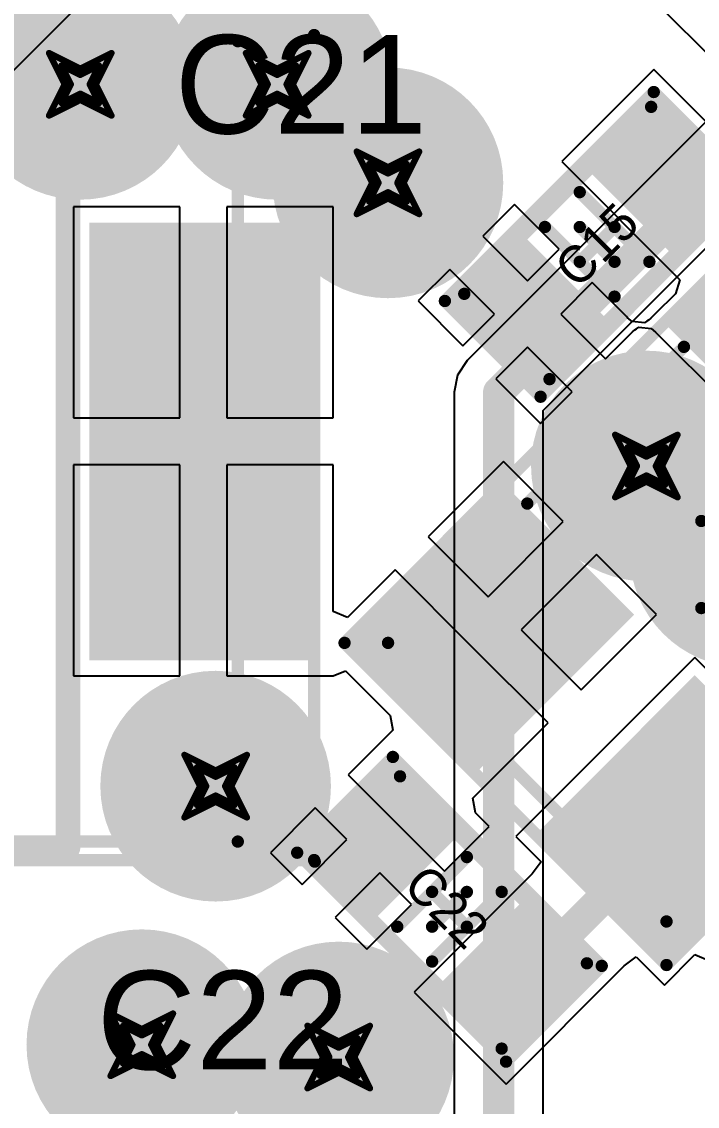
# Model space of a CAD drawing. Header units: millimetres. Extents: x -0.2 to 11.1, y -5.4 to 4.7.
# Drawn here: x 1.3868 to 1.6029, y 1.2913 to 1.6381 of the extents above; entities that cross this region are included whole.
import ezdxf

# ---------------------------------------------------------------- set-up
doc = ezdxf.new("R2010")
doc.units = ezdxf.units.MM
doc.header["$MEASUREMENT"] = 0
for name, color, linetype in [('BottomLayer', 5, 'Continuous'), ('DrillDrawing', 1, 'Continuous'), ('InternalPlane1', 76, 'Continuous'), ('InternalPlane2', 16, 'Continuous'), ('Mechanical1', 6, 'Continuous'), ('Mechanical3', 76, 'Continuous'), ('Mechanical5', 56, 'Continuous'), ('TopLayer', 1, 'Continuous'), ('TopOverlay', 2, 'Continuous'), ('TopPaste', 8, 'Continuous'), ('TopSolder', 216, 'Continuous'), ('ViaHoleLayer', 16, 'Continuous')]:
    doc.layers.add(name, color=color, linetype=linetype)
doc.styles.add('Arial', font='arial.ttf', dxfattribs={"height": 0.2})

# ---------------------------------------------------------------- blocks, each defined once
blk = doc.blocks.new('ECS_CRYSTAL_16MHZ_3')
at = {"layer": 'TopLayer'}
for points in [[(0.04134, 0.06791), (0.10433, 0.06791), (0.10433, 0.0187), (0.04134, 0.0187)], [(-0.10433, -0.0187), (-0.04134, -0.0187), (-0.04134, -0.06791), (-0.10433, -0.06791)], [(0.04134, -0.0187), (0.10433, -0.0187), (0.10433, -0.06791), (0.04134, -0.06791)]]:
    blk.add_hatch(color=1, dxfattribs=at).paths.add_polyline_path(points)
at = {"layer": 'TopPaste'}
for points in [[(0.03634, 0.07291), (0.10933, 0.07291), (0.10933, 0.0137), (0.03634, 0.0137)], [(-0.10933, -0.0137), (-0.03634, -0.0137), (-0.03634, -0.07291), (-0.10933, -0.07291)], [(0.03634, -0.0137), (0.10933, -0.0137), (0.10933, -0.07291), (0.03634, -0.07291)]]:
    blk.add_hatch(color=8, dxfattribs=at).paths.add_polyline_path(points)
at = {"layer": 'TopSolder'}
for points in [[(0.03937, 0.06988), (0.1063, 0.06988), (0.1063, 0.01673), (0.03937, 0.01673)], [(-0.1063, -0.01673), (-0.03937, -0.01673), (-0.03937, -0.06988), (-0.1063, -0.06988)], [(0.03937, -0.01673), (0.1063, -0.01673), (0.1063, -0.06988), (0.03937, -0.06988)]]:
    blk.add_hatch(color=216, dxfattribs=at).paths.add_polyline_path(points)
at = {"layer": 'Mechanical1', "const_width": 0.00394}
for points in [[(0.09843, 0.06299), (-0.09843, 0.06299)], [(0.09843, -0.06299), (0.09843, 0.06299)], [(0.09843, -0.06299), (-0.09843, -0.06299)]]:
    blk.add_lwpolyline(points, dxfattribs=at)
at = {"layer": 'Mechanical1', "const_width": 0.00197}
for points in [[(0.09744, 0.06299, 1), (0.09941, 0.06299, 1)], [(0.09744, 0.06299, 1), (0.09941, 0.06299, 1)], [(0.09744, -0.06299, 1), (0.09941, -0.06299, 1)], [(0.09744, -0.06299, 1), (0.09941, -0.06299, 1)]]:
    blk.add_lwpolyline(points, format="xyb", close=True, dxfattribs=at)
at = {"layer": 'Mechanical3', "const_width": 0.00394}
for points in [[(0.10827, 0.07283), (-0.10827, 0.07283)], [(0.10827, -0.07283), (0.10827, 0.07283)], [(0, -0.01969), (0, 0.01969)], [(0.01969, 0), (-0.01969, 0)], [(0.10827, -0.07283), (-0.10827, -0.07283)]]:
    blk.add_lwpolyline(points, dxfattribs=at)
at = {"layer": 'Mechanical3', "const_width": 0.00197}
for points in [[(0.10728, 0.07283, 1), (0.10925, 0.07283, 1)], [(0.10728, 0.07283, 1), (0.10925, 0.07283, 1)], [(0.0187, 0, 1), (0.02067, 0, 1)], [(-0.00098, -0.01969, 1), (0.00098, -0.01969, 1)], [(0.10728, -0.07283, 1), (0.10925, -0.07283, 1)], [(0.10728, -0.07283, 1), (0.10925, -0.07283, 1)]]:
    blk.add_lwpolyline(points, format="xyb", close=True, dxfattribs=at)
at = {"layer": 'Mechanical5', "const_width": 0.00394}
for points in [[(0.10827, 0.07283), (-0.10827, 0.07283)], [(0.10827, -0.07283), (0.10827, 0.07283)], [(0.10827, -0.07283), (-0.10827, -0.07283)]]:
    blk.add_lwpolyline(points, dxfattribs=at)
at = {"layer": 'Mechanical5', "const_width": 0.00197}
for points in [[(0.10728, 0.07283, 1), (0.10925, 0.07283, 1)], [(0.10728, 0.07283, 1), (0.10925, 0.07283, 1)], [(0.10728, -0.07283, 1), (0.10925, -0.07283, 1)], [(0.10728, -0.07283, 1), (0.10925, -0.07283, 1)]]:
    blk.add_lwpolyline(points, format="xyb", close=True, dxfattribs=at)
at = {"layer": 'TopOverlay', "const_width": 0.00394}
blk.add_lwpolyline([(0.03543, -0.06299), (-0.03543, -0.06299)], dxfattribs=at)
at = {"layer": 'TopOverlay', "const_width": 0.00197}
for points in [[(-0.03642, -0.06299, 1), (-0.03445, -0.06299, 1)], [(0.03445, -0.06299, 1), (0.03642, -0.06299, 1)]]:
    blk.add_lwpolyline(points, format="xyb", close=True, dxfattribs=at)
blk = doc.blocks.new('SOT223_11')
at = {"layer": 'TopLayer'}
blk.add_hatch(color=1, dxfattribs=at).paths.add_polyline_path([(-0.06496, 0.15748), (0.06496, 0.15748), (0.06496, 0.09449), (-0.06496, 0.09449)])
at = {"layer": 'TopPaste'}
blk.add_hatch(color=8, dxfattribs=at).paths.add_polyline_path([(-0.06996, 0.16248), (0.06996, 0.16248), (0.06996, 0.08949), (-0.06996, 0.08949)])
at = {"layer": 'TopSolder'}
blk.add_hatch(color=216, dxfattribs=at).paths.add_polyline_path([(-0.06693, 0.15945), (0.06693, 0.15945), (0.06693, 0.09252), (-0.06693, 0.09252)])
at = {"layer": 'Mechanical1', "const_width": 0.00394}
for points in [[(-0.12795, -0.13701), (-0.12795, 0.13701)], [(0.12795, 0.13701), (-0.12795, 0.13701)], [(0.12795, -0.13701), (0.12795, 0.13701)]]:
    blk.add_lwpolyline(points, dxfattribs=at)
at = {"layer": 'Mechanical1', "const_width": 0.00197}
for points in [[(-0.12894, 0.13701, 1), (-0.12697, 0.13701, 1)], [(-0.12894, 0.13701, 1), (-0.12697, 0.13701, 1)], [(0.12697, 0.13701, 1), (0.12894, 0.13701, 1)], [(0.12697, 0.13701, 1), (0.12894, 0.13701, 1)]]:
    blk.add_lwpolyline(points, format="xyb", close=True, dxfattribs=at)
at = {"layer": 'Mechanical3', "const_width": 0.00394}
for points in [[(-0.12992, -0.16142), (-0.12992, 0.16142)], [(0.13386, 0.16142), (-0.12992, 0.16142)], [(0.13386, -0.16142), (0.13386, 0.16142)]]:
    blk.add_lwpolyline(points, dxfattribs=at)
at = {"layer": 'Mechanical3', "const_width": 0.00197}
for points in [[(-0.13091, 0.16142, 1), (-0.12894, 0.16142, 1)], [(-0.13091, 0.16142, 1), (-0.12894, 0.16142, 1)], [(0.13287, 0.16142, 1), (0.13484, 0.16142, 1)], [(0.13287, 0.16142, 1), (0.13484, 0.16142, 1)]]:
    blk.add_lwpolyline(points, format="xyb", close=True, dxfattribs=at)
at = {"layer": 'Mechanical5', "const_width": 0.00394}
for points in [[(-0.12992, -0.16142), (-0.12992, 0.16142)], [(0.13386, 0.16142), (-0.12992, 0.16142)], [(0.13386, -0.16142), (0.13386, 0.16142)]]:
    blk.add_lwpolyline(points, dxfattribs=at)
at = {"layer": 'Mechanical5', "const_width": 0.00197}
for points in [[(-0.13091, 0.16142, 1), (-0.12894, 0.16142, 1)], [(-0.13091, 0.16142, 1), (-0.12894, 0.16142, 1)], [(0.13287, 0.16142, 1), (0.13484, 0.16142, 1)], [(0.13287, 0.16142, 1), (0.13484, 0.16142, 1)]]:
    blk.add_lwpolyline(points, format="xyb", close=True, dxfattribs=at)
at = {"layer": 'TopOverlay', "const_width": 0.00787}
for points in [[(0.12992, 0.08268), (-0.12992, 0.08268)], [(-0.12992, -0.08268), (-0.12992, 0.08268)], [(0.12992, -0.08268), (0.12992, 0.08268)]]:
    blk.add_lwpolyline(points, dxfattribs=at)
at = {"layer": 'TopOverlay', "const_width": 0.00394}
for points in [[(-0.13189, 0.08268, 1), (-0.12795, 0.08268, 1)], [(-0.13189, 0.08268, 1), (-0.12795, 0.08268, 1)], [(0.12795, 0.08268, 1), (0.13189, 0.08268, 1)], [(0.12795, 0.08268, 1), (0.13189, 0.08268, 1)]]:
    blk.add_lwpolyline(points, format="xyb", close=True, dxfattribs=at)
blk = doc.blocks.new('C0603_CER_106')
at = {"layer": 'TopLayer'}
for points in [[(-0.01969, -0.01772), (-0.04331, -0.01772), (-0.04331, 0.01772), (-0.01969, 0.01772)], [(0.01969, 0.01772), (0.04331, 0.01772), (0.04331, -0.01772), (0.01969, -0.01772)]]:
    blk.add_hatch(color=1, dxfattribs=at).paths.add_polyline_path(points)
at = {"layer": 'TopPaste'}
for points in [[(-0.01469, -0.02272), (-0.04831, -0.02272), (-0.04831, 0.02272), (-0.01469, 0.02272)], [(0.01469, 0.02272), (0.04831, 0.02272), (0.04831, -0.02272), (0.01469, -0.02272)]]:
    blk.add_hatch(color=8, dxfattribs=at).paths.add_polyline_path(points)
at = {"layer": 'TopSolder'}
for points in [[(-0.01772, -0.01969), (-0.04528, -0.01969), (-0.04528, 0.01969), (-0.01772, 0.01969)], [(0.01772, 0.01969), (0.04528, 0.01969), (0.04528, -0.01969), (0.01772, -0.01969)]]:
    blk.add_hatch(color=216, dxfattribs=at).paths.add_polyline_path(points)
at = {"layer": 'Mechanical1', "const_width": 0.00394}
for points in [[(-0.04124, 0.01888), (0.04331, 0.01888)], [(-0.04124, -0.01969), (-0.04124, 0.01888)], [(0.04331, -0.01969), (0.04331, 0.01888)], [(-0.04124, -0.01969), (0.04331, -0.01969)]]:
    blk.add_lwpolyline(points, dxfattribs=at)
at = {"layer": 'Mechanical1', "const_width": 0.00197}
for points in [[(-0.04223, 0.01888, 1), (-0.04026, 0.01888, 1)], [(-0.04223, 0.01888, 1), (-0.04026, 0.01888, 1)], [(0.04232, 0.01888, 1), (0.04429, 0.01888, 1)], [(0.04232, 0.01888, 1), (0.04429, 0.01888, 1)], [(-0.04223, -0.01969, 1), (-0.04026, -0.01969, 1)], [(-0.04223, -0.01969, 1), (-0.04026, -0.01969, 1)], [(0.04232, -0.01969, 1), (0.04429, -0.01969, 1)], [(0.04232, -0.01969, 1), (0.04429, -0.01969, 1)]]:
    blk.add_lwpolyline(points, format="xyb", close=True, dxfattribs=at)
at = {"layer": 'Mechanical3', "const_width": 0.00394}
for points in [[(-0.04724, -0.02165), (-0.04724, 0.02165)], [(-0.04724, 0.02165), (0.04724, 0.02165)], [(0.04724, -0.02165), (0.04724, 0.02165)], [(0, -0.00787), (0, 0.00787)], [(-0.00787, 0), (0.00787, 0)], [(-0.04724, -0.02165), (0.04724, -0.02165)]]:
    blk.add_lwpolyline(points, dxfattribs=at)
at = {"layer": 'Mechanical3', "const_width": 0.00197}
for points in [[(-0.04823, 0.02165, 1), (-0.04626, 0.02165, 1)], [(-0.04823, 0.02165, 1), (-0.04626, 0.02165, 1)], [(0.04626, 0.02165, 1), (0.04823, 0.02165, 1)], [(0.04626, 0.02165, 1), (0.04823, 0.02165, 1)], [(-0.00098, 0.00787, 1), (0.00098, 0.00787, 1)], [(-0.00886, 0, 1), (-0.00689, 0, 1)], [(0.00689, 0, 1), (0.00886, 0, 1)], [(-0.00098, -0.00787, 1), (0.00098, -0.00787, 1)], [(-0.04823, -0.02165, 1), (-0.04626, -0.02165, 1)], [(-0.04823, -0.02165, 1), (-0.04626, -0.02165, 1)], [(0.04626, -0.02165, 1), (0.04823, -0.02165, 1)], [(0.04626, -0.02165, 1), (0.04823, -0.02165, 1)]]:
    blk.add_lwpolyline(points, format="xyb", close=True, dxfattribs=at)
at = {"layer": 'Mechanical5', "const_width": 0.00394}
for points in [[(-0.04724, -0.02165), (-0.04724, 0.02165)], [(-0.04724, 0.02165), (0.04724, 0.02165)], [(0.04724, -0.02165), (0.04724, 0.02165)], [(-0.04724, -0.02165), (0.04724, -0.02165)]]:
    blk.add_lwpolyline(points, dxfattribs=at)
at = {"layer": 'Mechanical5', "const_width": 0.00197}
for points in [[(-0.04823, 0.02165, 1), (-0.04626, 0.02165, 1)], [(-0.04823, 0.02165, 1), (-0.04626, 0.02165, 1)], [(0.04626, 0.02165, 1), (0.04823, 0.02165, 1)], [(0.04626, 0.02165, 1), (0.04823, 0.02165, 1)], [(-0.04823, -0.02165, 1), (-0.04626, -0.02165, 1)], [(-0.04823, -0.02165, 1), (-0.04626, -0.02165, 1)], [(0.04626, -0.02165, 1), (0.04823, -0.02165, 1)], [(0.04626, -0.02165, 1), (0.04823, -0.02165, 1)]]:
    blk.add_lwpolyline(points, format="xyb", close=True, dxfattribs=at)
at = {"layer": 'TopOverlay', "const_width": 0.00394}
for points in [[(-0.00787, -0.01575), (-0.00787, 0.01575)], [(0.00787, -0.01575), (0.00787, 0.01575)]]:
    blk.add_lwpolyline(points, dxfattribs=at)
at = {"layer": 'TopOverlay', "const_width": 0.00197}
for points in [[(-0.00886, 0.01575, 1), (-0.00689, 0.01575, 1)], [(0.00689, 0.01575, 1), (0.00886, 0.01575, 1)], [(-0.00886, -0.01575, 1), (-0.00689, -0.01575, 1)], [(0.00689, -0.01575, 1), (0.00886, -0.01575, 1)]]:
    blk.add_lwpolyline(points, format="xyb", close=True, dxfattribs=at)
at = {"layer": 'Mechanical5'}
blk.add_text('C22', height=0.011811, dxfattribs=at).set_placement((-0.01574, -0.0059))
blk = doc.blocks.new('C0603_CER_113')
at = {"layer": 'TopLayer'}
for points in [[(-0.01969, -0.01772), (-0.04331, -0.01772), (-0.04331, 0.01772), (-0.01969, 0.01772)], [(0.01969, 0.01772), (0.04331, 0.01772), (0.04331, -0.01772), (0.01969, -0.01772)]]:
    blk.add_hatch(color=1, dxfattribs=at).paths.add_polyline_path(points)
at = {"layer": 'TopPaste'}
for points in [[(-0.01469, -0.02272), (-0.04831, -0.02272), (-0.04831, 0.02272), (-0.01469, 0.02272)], [(0.01469, 0.02272), (0.04831, 0.02272), (0.04831, -0.02272), (0.01469, -0.02272)]]:
    blk.add_hatch(color=8, dxfattribs=at).paths.add_polyline_path(points)
at = {"layer": 'TopSolder'}
for points in [[(-0.01772, -0.01969), (-0.04528, -0.01969), (-0.04528, 0.01969), (-0.01772, 0.01969)], [(0.01772, 0.01969), (0.04528, 0.01969), (0.04528, -0.01969), (0.01772, -0.01969)]]:
    blk.add_hatch(color=216, dxfattribs=at).paths.add_polyline_path(points)
at = {"layer": 'Mechanical1', "const_width": 0.00394}
for points in [[(-0.04124, 0.01888), (0.04331, 0.01888)], [(-0.04124, 0.01888), (-0.04124, -0.01969)], [(0.04331, 0.01888), (0.04331, -0.01969)], [(-0.04124, -0.01969), (0.04331, -0.01969)]]:
    blk.add_lwpolyline(points, dxfattribs=at)
at = {"layer": 'Mechanical1', "const_width": 0.00197}
for points in [[(-0.04223, 0.01888, 1), (-0.04026, 0.01888, 1)], [(-0.04223, 0.01888, 1), (-0.04026, 0.01888, 1)], [(0.04232, 0.01888, 1), (0.04429, 0.01888, 1)], [(0.04232, 0.01888, 1), (0.04429, 0.01888, 1)], [(-0.04223, -0.01969, 1), (-0.04026, -0.01969, 1)], [(-0.04223, -0.01969, 1), (-0.04026, -0.01969, 1)], [(0.04232, -0.01969, 1), (0.04429, -0.01969, 1)], [(0.04232, -0.01969, 1), (0.04429, -0.01969, 1)]]:
    blk.add_lwpolyline(points, format="xyb", close=True, dxfattribs=at)
at = {"layer": 'Mechanical3', "const_width": 0.00394}
for points in [[(-0.04724, 0.02165), (-0.04724, -0.02165)], [(-0.04724, 0.02165), (0.04724, 0.02165)], [(0.04724, 0.02165), (0.04724, -0.02165)], [(0, 0.00787), (0, -0.00787)], [(-0.00787, 0), (0.00787, 0)], [(-0.04724, -0.02165), (0.04724, -0.02165)]]:
    blk.add_lwpolyline(points, dxfattribs=at)
at = {"layer": 'Mechanical3', "const_width": 0.00197}
for points in [[(-0.04823, 0.02165, 1), (-0.04626, 0.02165, 1)], [(-0.04823, 0.02165, 1), (-0.04626, 0.02165, 1)], [(0.04626, 0.02165, 1), (0.04823, 0.02165, 1)], [(0.04626, 0.02165, 1), (0.04823, 0.02165, 1)], [(-0.00098, 0.00787, 1), (0.00098, 0.00787, 1)], [(-0.00886, 0, 1), (-0.00689, 0, 1)], [(0.00689, 0, 1), (0.00886, 0, 1)], [(-0.00098, -0.00787, 1), (0.00098, -0.00787, 1)], [(-0.04823, -0.02165, 1), (-0.04626, -0.02165, 1)], [(-0.04823, -0.02165, 1), (-0.04626, -0.02165, 1)], [(0.04626, -0.02165, 1), (0.04823, -0.02165, 1)], [(0.04626, -0.02165, 1), (0.04823, -0.02165, 1)]]:
    blk.add_lwpolyline(points, format="xyb", close=True, dxfattribs=at)
at = {"layer": 'Mechanical5', "const_width": 0.00394}
for points in [[(-0.04724, 0.02165), (-0.04724, -0.02165)], [(-0.04724, 0.02165), (0.04724, 0.02165)], [(0.04724, 0.02165), (0.04724, -0.02165)], [(-0.04724, -0.02165), (0.04724, -0.02165)]]:
    blk.add_lwpolyline(points, dxfattribs=at)
at = {"layer": 'Mechanical5', "const_width": 0.00197}
for points in [[(-0.04823, 0.02165, 1), (-0.04626, 0.02165, 1)], [(-0.04823, 0.02165, 1), (-0.04626, 0.02165, 1)], [(0.04626, 0.02165, 1), (0.04823, 0.02165, 1)], [(0.04626, 0.02165, 1), (0.04823, 0.02165, 1)], [(-0.04823, -0.02165, 1), (-0.04626, -0.02165, 1)], [(-0.04823, -0.02165, 1), (-0.04626, -0.02165, 1)], [(0.04626, -0.02165, 1), (0.04823, -0.02165, 1)], [(0.04626, -0.02165, 1), (0.04823, -0.02165, 1)]]:
    blk.add_lwpolyline(points, format="xyb", close=True, dxfattribs=at)
at = {"layer": 'TopOverlay', "const_width": 0.00394}
for points in [[(-0.00787, 0.01575), (-0.00787, -0.01575)], [(0.00787, 0.01575), (0.00787, -0.01575)]]:
    blk.add_lwpolyline(points, dxfattribs=at)
at = {"layer": 'TopOverlay', "const_width": 0.00197}
for points in [[(-0.00886, 0.01575, 1), (-0.00689, 0.01575, 1)], [(0.00689, 0.01575, 1), (0.00886, 0.01575, 1)], [(-0.00886, -0.01575, 1), (-0.00689, -0.01575, 1)], [(0.00689, -0.01575, 1), (0.00886, -0.01575, 1)]]:
    blk.add_lwpolyline(points, format="xyb", close=True, dxfattribs=at)
at = {"layer": 'Mechanical5'}
blk.add_text('C15', height=0.011811, dxfattribs=at).set_placement((-0.01476, -0.0059))

msp = doc.modelspace()

# ---------------------------------------------------------------- hatches: boundary and pattern name
at = {"layer": 'BottomLayer'}
h = msp.add_hatch(color=5, dxfattribs=at)
edge = h.paths.add_edge_path()
edge.add_arc((1.40551, 1.61811), 0.01181, 0, 360)
h = msp.add_hatch(color=5, dxfattribs=at)
edge = h.paths.add_edge_path()
edge.add_arc((1.4685, 1.61811), 0.01181, 0, 360)
h = msp.add_hatch(color=5, dxfattribs=at)
edge = h.paths.add_edge_path()
edge.add_arc((1.50394, 1.58661), 0.01181, 0, 360)
h = msp.add_hatch(color=5, dxfattribs=at)
edge = h.paths.add_edge_path()
edge.add_arc((1.58661, 1.49606), 0.01181, 0, 360)
h = msp.add_hatch(color=5, dxfattribs=at)
edge = h.paths.add_edge_path()
edge.add_arc((1.44882, 1.3937), 0.01181, 0, 360)
h = msp.add_hatch(color=5, dxfattribs=at)
edge = h.paths.add_edge_path()
edge.add_arc((1.4252, 1.31102), 0.01181, 0, 360)
h = msp.add_hatch(color=5, dxfattribs=at)
edge = h.paths.add_edge_path()
edge.add_arc((1.48819, 1.30709), 0.01181, 0, 360)
at = {"layer": 'InternalPlane2'}
h = msp.add_hatch(color=16, dxfattribs=at)
edge = h.paths.add_edge_path()
edge.add_arc((1.40551, 1.61811), 0.03689, 0, 360)
h = msp.add_hatch(color=16, dxfattribs=at)
edge = h.paths.add_edge_path()
edge.add_arc((1.4685, 1.61811), 0.03689, 0, 360)
h = msp.add_hatch(color=16, dxfattribs=at)
edge = h.paths.add_edge_path()
edge.add_arc((1.50394, 1.58661), 0.03689, 0, 360)
h = msp.add_hatch(color=16, dxfattribs=at)
edge = h.paths.add_edge_path()
edge.add_arc((1.58661, 1.49606), 0.03689, 0, 360)
h = msp.add_hatch(color=16, dxfattribs=at)
edge = h.paths.add_edge_path()
edge.add_arc((1.61811, 1.4685), 0.03689, 0, 360)
h = msp.add_hatch(color=16, dxfattribs=at)
edge = h.paths.add_edge_path()
edge.add_arc((1.44882, 1.3937), 0.03689, 0, 360)
h = msp.add_hatch(color=16, dxfattribs=at)
edge = h.paths.add_edge_path()
edge.add_arc((1.4252, 1.31102), 0.03689, 0, 360)
h = msp.add_hatch(color=16, dxfattribs=at)
edge = h.paths.add_edge_path()
edge.add_arc((1.48819, 1.30709), 0.03689, 0, 360)
at = {"layer": 'TopLayer'}
h = msp.add_hatch(color=1, dxfattribs=at)
edge = h.paths.add_edge_path()
edge.add_arc((1.40551, 1.61811), 0.01181, 0, 360)
h = msp.add_hatch(color=1, dxfattribs=at)
edge = h.paths.add_edge_path()
edge.add_arc((1.4685, 1.61811), 0.01181, 0, 360)
h = msp.add_hatch(color=1, dxfattribs=at)
edge = h.paths.add_edge_path()
edge.add_arc((1.50394, 1.58661), 0.01181, 0, 360)
h = msp.add_hatch(color=1, dxfattribs=at)
edge = h.paths.add_edge_path()
edge.add_arc((1.58661, 1.49606), 0.01181, 0, 360)
h = msp.add_hatch(color=1, dxfattribs=at)
edge = h.paths.add_edge_path()
edge.add_arc((1.44882, 1.3937), 0.01181, 0, 360)
h = msp.add_hatch(color=1, dxfattribs=at)
edge = h.paths.add_edge_path()
edge.add_arc((1.4252, 1.31102), 0.01181, 0, 360)
h = msp.add_hatch(color=1, dxfattribs=at)
edge = h.paths.add_edge_path()
edge.add_arc((1.48819, 1.30709), 0.01181, 0, 360)
at = {"layer": 'ViaHoleLayer'}
h = msp.add_hatch(color=16, dxfattribs=at)
edge = h.paths.add_edge_path()
edge.add_arc((1.40551, 1.61811), 0.00689, 0, 360)
h = msp.add_hatch(color=16, dxfattribs=at)
edge = h.paths.add_edge_path()
edge.add_arc((1.4685, 1.61811), 0.00689, 0, 360)
h = msp.add_hatch(color=16, dxfattribs=at)
edge = h.paths.add_edge_path()
edge.add_arc((1.50394, 1.58661), 0.00689, 0, 360)
h = msp.add_hatch(color=16, dxfattribs=at)
edge = h.paths.add_edge_path()
edge.add_arc((1.58661, 1.49606), 0.00689, 0, 360)
h = msp.add_hatch(color=16, dxfattribs=at)
edge = h.paths.add_edge_path()
edge.add_arc((1.44882, 1.3937), 0.00689, 0, 360)
h = msp.add_hatch(color=16, dxfattribs=at)
edge = h.paths.add_edge_path()
edge.add_arc((1.4252, 1.31102), 0.00689, 0, 360)
h = msp.add_hatch(color=16, dxfattribs=at)
edge = h.paths.add_edge_path()
edge.add_arc((1.48819, 1.30709), 0.00689, 0, 360)

# ---------------------------------------------------------------- linework, layer by layer
at = {"layer": 'BottomLayer'}
for p, q in [((0.91621, 1.15466), (1.57696, 1.81541)), ((1.78604, 1.78654), (1.52928, 1.52978)), ((1.55364, 1.51377), (1.80623, 1.76635)), ((1.52928, 1.52978), (1.52618, 1.52515)), ((1.52618, 1.52515), (1.5251, 1.51969)), ((1.5251, 1.51969), (1.5251, 1.51968)), ((1.5251, 1.51968), (1.5251, 1.09423)), ((1.55364, 1.09423), (1.55364, 1.51377))]:
    msp.add_line(p, q, dxfattribs=at)
for points, const_width in [([(0.75766, 1.01774), (1.57063, 1.83071)], 0.012), ([(1.53937, 1.51969), (1.80709, 1.7874)], 0.01), ([(1.53937, 1.07874), (1.53937, 1.51969)], 0.01)]:
    msp.add_lwpolyline(points, dxfattribs=dict(at, const_width=const_width))
at = {"layer": 'BottomLayer', "const_width": 0.005}
msp.add_lwpolyline([(1.53687, 1.51969, 1), (1.54187, 1.51969, 1)], format="xyb", close=True, dxfattribs=at)
msp.add_lwpolyline([(1.53687, 1.51969, 1), (1.54187, 1.51969, 1)], format="xyb", close=True, dxfattribs=at)
at = {"layer": 'DrillDrawing', "const_width": 0.002}
for points in [[(1.39551, 1.62811), (1.40551, 1.62311)], [(1.39551, 1.62811), (1.40051, 1.61811)], [(1.40551, 1.62311), (1.41551, 1.62811)], [(1.41051, 1.61811), (1.41551, 1.62811)], [(1.4585, 1.62811), (1.4685, 1.62311)], [(1.4585, 1.62811), (1.4635, 1.61811)], [(1.4685, 1.62311), (1.4785, 1.62811)], [(1.4735, 1.61811), (1.4785, 1.62811)], [(1.39951, 1.62411), (1.40551, 1.62111)], [(1.39951, 1.62411), (1.40251, 1.61811)], [(1.40551, 1.62111), (1.41151, 1.62411)], [(1.40851, 1.61811), (1.41151, 1.62411)], [(1.4625, 1.62411), (1.4685, 1.62111)], [(1.4625, 1.62411), (1.4655, 1.61811)], [(1.4685, 1.62111), (1.4745, 1.62411)], [(1.4715, 1.61811), (1.4745, 1.62411)], [(1.39551, 1.60811), (1.40051, 1.61811)], [(1.39951, 1.61211), (1.40251, 1.61811)], [(1.39951, 1.61211), (1.40551, 1.61511)], [(1.40551, 1.61511), (1.41151, 1.61211)], [(1.40851, 1.61811), (1.41151, 1.61211)], [(1.41051, 1.61811), (1.41551, 1.60811)], [(1.4585, 1.60811), (1.4635, 1.61811)], [(1.4625, 1.61211), (1.4655, 1.61811)], [(1.4625, 1.61211), (1.4685, 1.61511)], [(1.4685, 1.61511), (1.4745, 1.61211)], [(1.4715, 1.61811), (1.4745, 1.61211)], [(1.4735, 1.61811), (1.4785, 1.60811)], [(1.39551, 1.60811), (1.40551, 1.61311)], [(1.40551, 1.61311), (1.41551, 1.60811)], [(1.4585, 1.60811), (1.4685, 1.61311)], [(1.4685, 1.61311), (1.4785, 1.60811)], [(1.49394, 1.59661), (1.50394, 1.59161)], [(1.49394, 1.59661), (1.49894, 1.58661)], [(1.50394, 1.59161), (1.51394, 1.59661)], [(1.50894, 1.58661), (1.51394, 1.59661)], [(1.49794, 1.59261), (1.50394, 1.58961)], [(1.49794, 1.59261), (1.50094, 1.58661)], [(1.50394, 1.58961), (1.50994, 1.59261)], [(1.50694, 1.58661), (1.50994, 1.59261)], [(1.49394, 1.57661), (1.49894, 1.58661)], [(1.49794, 1.58061), (1.50094, 1.58661)], [(1.50694, 1.58661), (1.50994, 1.58061)], [(1.50894, 1.58661), (1.51394, 1.57661)], [(1.49394, 1.57661), (1.50394, 1.58161)], [(1.49794, 1.58061), (1.50394, 1.58361)], [(1.50394, 1.58361), (1.50994, 1.58061)], [(1.50394, 1.58161), (1.51394, 1.57661)], [(1.57661, 1.50606), (1.58661, 1.50106)], [(1.57661, 1.50606), (1.58161, 1.49606)], [(1.58661, 1.50106), (1.59661, 1.50606)], [(1.59161, 1.49606), (1.59661, 1.50606)], [(1.58061, 1.50206), (1.58661, 1.49906)], [(1.58061, 1.50206), (1.58361, 1.49606)], [(1.58661, 1.49906), (1.59261, 1.50206)], [(1.58961, 1.49606), (1.59261, 1.50206)], [(1.57661, 1.48606), (1.58161, 1.49606)], [(1.58061, 1.49006), (1.58361, 1.49606)], [(1.58961, 1.49606), (1.59261, 1.49006)], [(1.59161, 1.49606), (1.59661, 1.48606)], [(1.57661, 1.48606), (1.58661, 1.49106)], [(1.58061, 1.49006), (1.58661, 1.49306)], [(1.58661, 1.49306), (1.59261, 1.49006)], [(1.58661, 1.49106), (1.59661, 1.48606)], [(1.43882, 1.4037), (1.44882, 1.3987)], [(1.43882, 1.4037), (1.44382, 1.3937)], [(1.44882, 1.3987), (1.45882, 1.4037)], [(1.45382, 1.3937), (1.45882, 1.4037)], [(1.44282, 1.3997), (1.44882, 1.3967)], [(1.44282, 1.3997), (1.44582, 1.3937)], [(1.44882, 1.3967), (1.45482, 1.3997)], [(1.45182, 1.3937), (1.45482, 1.3997)], [(1.43882, 1.3837), (1.44382, 1.3937)], [(1.44282, 1.3877), (1.44582, 1.3937)], [(1.45182, 1.3937), (1.45482, 1.3877)], [(1.45382, 1.3937), (1.45882, 1.3837)], [(1.44282, 1.3877), (1.44882, 1.3907)], [(1.44882, 1.3907), (1.45482, 1.3877)], [(1.43882, 1.3837), (1.44882, 1.3887)], [(1.44882, 1.3887), (1.45882, 1.3837)], [(1.4152, 1.32102), (1.4252, 1.31602)], [(1.4152, 1.32102), (1.4202, 1.31102)], [(1.4252, 1.31602), (1.4352, 1.32102)], [(1.4302, 1.31102), (1.4352, 1.32102)], [(1.4192, 1.31702), (1.4252, 1.31402)], [(1.4192, 1.31702), (1.4222, 1.31102)], [(1.4252, 1.31402), (1.4312, 1.31702)], [(1.4282, 1.31102), (1.4312, 1.31702)], [(1.47819, 1.31709), (1.48819, 1.31209)], [(1.47819, 1.31709), (1.48319, 1.30709)], [(1.48819, 1.31209), (1.49819, 1.31709)], [(1.49319, 1.30709), (1.49819, 1.31709)], [(1.4152, 1.30102), (1.4202, 1.31102)], [(1.4192, 1.30502), (1.4222, 1.31102)], [(1.4282, 1.31102), (1.4312, 1.30502)], [(1.4302, 1.31102), (1.4352, 1.30102)], [(1.48219, 1.31309), (1.48819, 1.31009)], [(1.48219, 1.31309), (1.48519, 1.30709)], [(1.48819, 1.31009), (1.49419, 1.31309)], [(1.49119, 1.30709), (1.49419, 1.31309)], [(1.4192, 1.30502), (1.4252, 1.30802)], [(1.4252, 1.30802), (1.4312, 1.30502)], [(1.47819, 1.29709), (1.48319, 1.30709)], [(1.48219, 1.30109), (1.48519, 1.30709)], [(1.49119, 1.30709), (1.49419, 1.30109)], [(1.49319, 1.30709), (1.49819, 1.29709)], [(1.4152, 1.30102), (1.4252, 1.30602)], [(1.4252, 1.30602), (1.4352, 1.30102)], [(1.48219, 1.30109), (1.48819, 1.30409)], [(1.48819, 1.30409), (1.49419, 1.30109)], [(1.47819, 1.29709), (1.48819, 1.30209)], [(1.48819, 1.30209), (1.49819, 1.29709)]]:
    msp.add_lwpolyline(points, dxfattribs=at)
at = {"layer": 'DrillDrawing', "const_width": 0.001}
for points in [[(1.39501, 1.62811, 1), (1.39601, 1.62811, 1)], [(1.39501, 1.62811, 1), (1.39601, 1.62811, 1)], [(1.41501, 1.62811, 1), (1.41601, 1.62811, 1)], [(1.41501, 1.62811, 1), (1.41601, 1.62811, 1)], [(1.458, 1.62811, 1), (1.459, 1.62811, 1)], [(1.458, 1.62811, 1), (1.459, 1.62811, 1)], [(1.478, 1.62811, 1), (1.479, 1.62811, 1)], [(1.478, 1.62811, 1), (1.479, 1.62811, 1)], [(1.39901, 1.62411, 1), (1.40001, 1.62411, 1)], [(1.39901, 1.62411, 1), (1.40001, 1.62411, 1)], [(1.40501, 1.62311, 1), (1.40601, 1.62311, 1)], [(1.40501, 1.62311, 1), (1.40601, 1.62311, 1)], [(1.41101, 1.62411, 1), (1.41201, 1.62411, 1)], [(1.41101, 1.62411, 1), (1.41201, 1.62411, 1)], [(1.462, 1.62411, 1), (1.463, 1.62411, 1)], [(1.462, 1.62411, 1), (1.463, 1.62411, 1)], [(1.468, 1.62311, 1), (1.469, 1.62311, 1)], [(1.468, 1.62311, 1), (1.469, 1.62311, 1)], [(1.474, 1.62411, 1), (1.475, 1.62411, 1)], [(1.474, 1.62411, 1), (1.475, 1.62411, 1)], [(1.40501, 1.62111, 1), (1.40601, 1.62111, 1)], [(1.40501, 1.62111, 1), (1.40601, 1.62111, 1)], [(1.468, 1.62111, 1), (1.469, 1.62111, 1)], [(1.468, 1.62111, 1), (1.469, 1.62111, 1)], [(1.40001, 1.61811, 1), (1.40101, 1.61811, 1)], [(1.40001, 1.61811, 1), (1.40101, 1.61811, 1)], [(1.40201, 1.61811, 1), (1.40301, 1.61811, 1)], [(1.40201, 1.61811, 1), (1.40301, 1.61811, 1)], [(1.40501, 1.61511, 1), (1.40601, 1.61511, 1)], [(1.40501, 1.61511, 1), (1.40601, 1.61511, 1)], [(1.40801, 1.61811, 1), (1.40901, 1.61811, 1)], [(1.40801, 1.61811, 1), (1.40901, 1.61811, 1)], [(1.41001, 1.61811, 1), (1.41101, 1.61811, 1)], [(1.41001, 1.61811, 1), (1.41101, 1.61811, 1)], [(1.463, 1.61811, 1), (1.464, 1.61811, 1)], [(1.463, 1.61811, 1), (1.464, 1.61811, 1)], [(1.465, 1.61811, 1), (1.466, 1.61811, 1)], [(1.465, 1.61811, 1), (1.466, 1.61811, 1)], [(1.468, 1.61511, 1), (1.469, 1.61511, 1)], [(1.468, 1.61511, 1), (1.469, 1.61511, 1)], [(1.471, 1.61811, 1), (1.472, 1.61811, 1)], [(1.471, 1.61811, 1), (1.472, 1.61811, 1)], [(1.473, 1.61811, 1), (1.474, 1.61811, 1)], [(1.473, 1.61811, 1), (1.474, 1.61811, 1)], [(1.39901, 1.61211, 1), (1.40001, 1.61211, 1)], [(1.39901, 1.61211, 1), (1.40001, 1.61211, 1)], [(1.40501, 1.61311, 1), (1.40601, 1.61311, 1)], [(1.40501, 1.61311, 1), (1.40601, 1.61311, 1)], [(1.41101, 1.61211, 1), (1.41201, 1.61211, 1)], [(1.41101, 1.61211, 1), (1.41201, 1.61211, 1)], [(1.462, 1.61211, 1), (1.463, 1.61211, 1)], [(1.462, 1.61211, 1), (1.463, 1.61211, 1)], [(1.468, 1.61311, 1), (1.469, 1.61311, 1)], [(1.468, 1.61311, 1), (1.469, 1.61311, 1)], [(1.474, 1.61211, 1), (1.475, 1.61211, 1)], [(1.474, 1.61211, 1), (1.475, 1.61211, 1)], [(1.39501, 1.60811, 1), (1.39601, 1.60811, 1)], [(1.39501, 1.60811, 1), (1.39601, 1.60811, 1)], [(1.41501, 1.60811, 1), (1.41601, 1.60811, 1)], [(1.41501, 1.60811, 1), (1.41601, 1.60811, 1)], [(1.458, 1.60811, 1), (1.459, 1.60811, 1)], [(1.458, 1.60811, 1), (1.459, 1.60811, 1)], [(1.478, 1.60811, 1), (1.479, 1.60811, 1)], [(1.478, 1.60811, 1), (1.479, 1.60811, 1)], [(1.49344, 1.59661, 1), (1.49444, 1.59661, 1)], [(1.49344, 1.59661, 1), (1.49444, 1.59661, 1)], [(1.51344, 1.59661, 1), (1.51444, 1.59661, 1)], [(1.51344, 1.59661, 1), (1.51444, 1.59661, 1)], [(1.49744, 1.59261, 1), (1.49844, 1.59261, 1)], [(1.49744, 1.59261, 1), (1.49844, 1.59261, 1)], [(1.50344, 1.59161, 1), (1.50444, 1.59161, 1)], [(1.50344, 1.59161, 1), (1.50444, 1.59161, 1)], [(1.50944, 1.59261, 1), (1.51044, 1.59261, 1)], [(1.50944, 1.59261, 1), (1.51044, 1.59261, 1)], [(1.50344, 1.58961, 1), (1.50444, 1.58961, 1)], [(1.50344, 1.58961, 1), (1.50444, 1.58961, 1)], [(1.49844, 1.58661, 1), (1.49944, 1.58661, 1)], [(1.49844, 1.58661, 1), (1.49944, 1.58661, 1)], [(1.50044, 1.58661, 1), (1.50144, 1.58661, 1)], [(1.50044, 1.58661, 1), (1.50144, 1.58661, 1)], [(1.50644, 1.58661, 1), (1.50744, 1.58661, 1)], [(1.50644, 1.58661, 1), (1.50744, 1.58661, 1)], [(1.50844, 1.58661, 1), (1.50944, 1.58661, 1)], [(1.50844, 1.58661, 1), (1.50944, 1.58661, 1)], [(1.49744, 1.58061, 1), (1.49844, 1.58061, 1)], [(1.49744, 1.58061, 1), (1.49844, 1.58061, 1)], [(1.50344, 1.58361, 1), (1.50444, 1.58361, 1)], [(1.50344, 1.58361, 1), (1.50444, 1.58361, 1)], [(1.50344, 1.58161, 1), (1.50444, 1.58161, 1)], [(1.50344, 1.58161, 1), (1.50444, 1.58161, 1)], [(1.50944, 1.58061, 1), (1.51044, 1.58061, 1)], [(1.50944, 1.58061, 1), (1.51044, 1.58061, 1)], [(1.49344, 1.57661, 1), (1.49444, 1.57661, 1)], [(1.49344, 1.57661, 1), (1.49444, 1.57661, 1)], [(1.51344, 1.57661, 1), (1.51444, 1.57661, 1)], [(1.51344, 1.57661, 1), (1.51444, 1.57661, 1)], [(1.57611, 1.50606, 1), (1.57711, 1.50606, 1)], [(1.57611, 1.50606, 1), (1.57711, 1.50606, 1)], [(1.59611, 1.50606, 1), (1.59711, 1.50606, 1)], [(1.59611, 1.50606, 1), (1.59711, 1.50606, 1)], [(1.58011, 1.50206, 1), (1.58111, 1.50206, 1)], [(1.58011, 1.50206, 1), (1.58111, 1.50206, 1)], [(1.58611, 1.50106, 1), (1.58711, 1.50106, 1)], [(1.58611, 1.50106, 1), (1.58711, 1.50106, 1)], [(1.59211, 1.50206, 1), (1.59311, 1.50206, 1)], [(1.59211, 1.50206, 1), (1.59311, 1.50206, 1)], [(1.58611, 1.49906, 1), (1.58711, 1.49906, 1)], [(1.58611, 1.49906, 1), (1.58711, 1.49906, 1)], [(1.58111, 1.49606, 1), (1.58211, 1.49606, 1)], [(1.58111, 1.49606, 1), (1.58211, 1.49606, 1)], [(1.58311, 1.49606, 1), (1.58411, 1.49606, 1)], [(1.58311, 1.49606, 1), (1.58411, 1.49606, 1)], [(1.58911, 1.49606, 1), (1.59011, 1.49606, 1)], [(1.58911, 1.49606, 1), (1.59011, 1.49606, 1)], [(1.59111, 1.49606, 1), (1.59211, 1.49606, 1)], [(1.59111, 1.49606, 1), (1.59211, 1.49606, 1)], [(1.58611, 1.49306, 1), (1.58711, 1.49306, 1)], [(1.58611, 1.49306, 1), (1.58711, 1.49306, 1)], [(1.58611, 1.49106, 1), (1.58711, 1.49106, 1)], [(1.58611, 1.49106, 1), (1.58711, 1.49106, 1)], [(1.58011, 1.49006, 1), (1.58111, 1.49006, 1)], [(1.58011, 1.49006, 1), (1.58111, 1.49006, 1)], [(1.59211, 1.49006, 1), (1.59311, 1.49006, 1)], [(1.59211, 1.49006, 1), (1.59311, 1.49006, 1)], [(1.57611, 1.48606, 1), (1.57711, 1.48606, 1)], [(1.57611, 1.48606, 1), (1.57711, 1.48606, 1)], [(1.59611, 1.48606, 1), (1.59711, 1.48606, 1)], [(1.59611, 1.48606, 1), (1.59711, 1.48606, 1)], [(1.43832, 1.4037, 1), (1.43932, 1.4037, 1)], [(1.43832, 1.4037, 1), (1.43932, 1.4037, 1)], [(1.45832, 1.4037, 1), (1.45932, 1.4037, 1)], [(1.45832, 1.4037, 1), (1.45932, 1.4037, 1)], [(1.44232, 1.3997, 1), (1.44332, 1.3997, 1)], [(1.44232, 1.3997, 1), (1.44332, 1.3997, 1)], [(1.44832, 1.3987, 1), (1.44932, 1.3987, 1)], [(1.44832, 1.3987, 1), (1.44932, 1.3987, 1)], [(1.44832, 1.3967, 1), (1.44932, 1.3967, 1)], [(1.44832, 1.3967, 1), (1.44932, 1.3967, 1)], [(1.45432, 1.3997, 1), (1.45532, 1.3997, 1)], [(1.45432, 1.3997, 1), (1.45532, 1.3997, 1)], [(1.44332, 1.3937, 1), (1.44432, 1.3937, 1)], [(1.44332, 1.3937, 1), (1.44432, 1.3937, 1)], [(1.44532, 1.3937, 1), (1.44632, 1.3937, 1)], [(1.44532, 1.3937, 1), (1.44632, 1.3937, 1)], [(1.45132, 1.3937, 1), (1.45232, 1.3937, 1)], [(1.45132, 1.3937, 1), (1.45232, 1.3937, 1)], [(1.45332, 1.3937, 1), (1.45432, 1.3937, 1)], [(1.45332, 1.3937, 1), (1.45432, 1.3937, 1)], [(1.44832, 1.3907, 1), (1.44932, 1.3907, 1)], [(1.44832, 1.3907, 1), (1.44932, 1.3907, 1)], [(1.44232, 1.3877, 1), (1.44332, 1.3877, 1)], [(1.44232, 1.3877, 1), (1.44332, 1.3877, 1)], [(1.44832, 1.3887, 1), (1.44932, 1.3887, 1)], [(1.44832, 1.3887, 1), (1.44932, 1.3887, 1)], [(1.45432, 1.3877, 1), (1.45532, 1.3877, 1)], [(1.45432, 1.3877, 1), (1.45532, 1.3877, 1)], [(1.43832, 1.3837, 1), (1.43932, 1.3837, 1)], [(1.43832, 1.3837, 1), (1.43932, 1.3837, 1)], [(1.45832, 1.3837, 1), (1.45932, 1.3837, 1)], [(1.45832, 1.3837, 1), (1.45932, 1.3837, 1)], [(1.4147, 1.32102, 1), (1.4157, 1.32102, 1)], [(1.4147, 1.32102, 1), (1.4157, 1.32102, 1)], [(1.4347, 1.32102, 1), (1.4357, 1.32102, 1)], [(1.4347, 1.32102, 1), (1.4357, 1.32102, 1)], [(1.4187, 1.31702, 1), (1.4197, 1.31702, 1)], [(1.4187, 1.31702, 1), (1.4197, 1.31702, 1)], [(1.4307, 1.31702, 1), (1.4317, 1.31702, 1)], [(1.4307, 1.31702, 1), (1.4317, 1.31702, 1)], [(1.47769, 1.31709, 1), (1.47869, 1.31709, 1)], [(1.47769, 1.31709, 1), (1.47869, 1.31709, 1)], [(1.49769, 1.31709, 1), (1.49869, 1.31709, 1)], [(1.49769, 1.31709, 1), (1.49869, 1.31709, 1)], [(1.4247, 1.31602, 1), (1.4257, 1.31602, 1)], [(1.4247, 1.31602, 1), (1.4257, 1.31602, 1)], [(1.4247, 1.31402, 1), (1.4257, 1.31402, 1)], [(1.4247, 1.31402, 1), (1.4257, 1.31402, 1)], [(1.4197, 1.31102, 1), (1.4207, 1.31102, 1)], [(1.4197, 1.31102, 1), (1.4207, 1.31102, 1)], [(1.4217, 1.31102, 1), (1.4227, 1.31102, 1)], [(1.4217, 1.31102, 1), (1.4227, 1.31102, 1)], [(1.4277, 1.31102, 1), (1.4287, 1.31102, 1)], [(1.4277, 1.31102, 1), (1.4287, 1.31102, 1)], [(1.4297, 1.31102, 1), (1.4307, 1.31102, 1)], [(1.4297, 1.31102, 1), (1.4307, 1.31102, 1)], [(1.48169, 1.31309, 1), (1.48269, 1.31309, 1)], [(1.48169, 1.31309, 1), (1.48269, 1.31309, 1)], [(1.48769, 1.31209, 1), (1.48869, 1.31209, 1)], [(1.48769, 1.31209, 1), (1.48869, 1.31209, 1)], [(1.48769, 1.31009, 1), (1.48869, 1.31009, 1)], [(1.48769, 1.31009, 1), (1.48869, 1.31009, 1)], [(1.49369, 1.31309, 1), (1.49469, 1.31309, 1)], [(1.49369, 1.31309, 1), (1.49469, 1.31309, 1)], [(1.4247, 1.30802, 1), (1.4257, 1.30802, 1)], [(1.4247, 1.30802, 1), (1.4257, 1.30802, 1)], [(1.48269, 1.30709, 1), (1.48369, 1.30709, 1)], [(1.48269, 1.30709, 1), (1.48369, 1.30709, 1)], [(1.48469, 1.30709, 1), (1.48569, 1.30709, 1)], [(1.48469, 1.30709, 1), (1.48569, 1.30709, 1)], [(1.49069, 1.30709, 1), (1.49169, 1.30709, 1)], [(1.49069, 1.30709, 1), (1.49169, 1.30709, 1)], [(1.49269, 1.30709, 1), (1.49369, 1.30709, 1)], [(1.49269, 1.30709, 1), (1.49369, 1.30709, 1)], [(1.4187, 1.30502, 1), (1.4197, 1.30502, 1)], [(1.4187, 1.30502, 1), (1.4197, 1.30502, 1)], [(1.4247, 1.30602, 1), (1.4257, 1.30602, 1)], [(1.4247, 1.30602, 1), (1.4257, 1.30602, 1)], [(1.4307, 1.30502, 1), (1.4317, 1.30502, 1)], [(1.4307, 1.30502, 1), (1.4317, 1.30502, 1)], [(1.48769, 1.30409, 1), (1.48869, 1.30409, 1)], [(1.48769, 1.30409, 1), (1.48869, 1.30409, 1)], [(1.4147, 1.30102, 1), (1.4157, 1.30102, 1)], [(1.4147, 1.30102, 1), (1.4157, 1.30102, 1)], [(1.4347, 1.30102, 1), (1.4357, 1.30102, 1)], [(1.4347, 1.30102, 1), (1.4357, 1.30102, 1)], [(1.48169, 1.30109, 1), (1.48269, 1.30109, 1)], [(1.48169, 1.30109, 1), (1.48269, 1.30109, 1)], [(1.48769, 1.30209, 1), (1.48869, 1.30209, 1)], [(1.48769, 1.30209, 1), (1.48869, 1.30209, 1)], [(1.49369, 1.30109, 1), (1.49469, 1.30109, 1)], [(1.49369, 1.30109, 1), (1.49469, 1.30109, 1)], [(1.47769, 1.29709, 1), (1.47869, 1.29709, 1)], [(1.47769, 1.29709, 1), (1.47869, 1.29709, 1)], [(1.49769, 1.29709, 1), (1.49869, 1.29709, 1)], [(1.49769, 1.29709, 1), (1.49869, 1.29709, 1)]]:
    msp.add_lwpolyline(points, format="xyb", close=True, dxfattribs=at)
at = {"layer": 'InternalPlane1', "const_width": 0.01}
for points in [[(1.43078, 1.62731, -0.176327), (1.43078, 1.60891)], [(1.44324, 1.60891, -0.176327), (1.44324, 1.62731)], [(1.49377, 1.62731, -0.176327), (1.49377, 1.60891)], [(1.49474, 1.61188, -0.176327), (1.51313, 1.61188)], [(1.47867, 1.57742, -0.176327), (1.47867, 1.59581)], [(1.52921, 1.59581, -0.176327), (1.52921, 1.57742)], [(1.41471, 1.59284, -0.176327), (1.39631, 1.59284)], [(1.4777, 1.59284, -0.176327), (1.45931, 1.59284)], [(1.51313, 1.56135, -0.176327), (1.49474, 1.56135)], [(1.57742, 1.52133, -0.176327), (1.59581, 1.52133)], [(1.56135, 1.48687, -0.176327), (1.56135, 1.50526)], [(1.59284, 1.45931, -0.176327), (1.59284, 1.4777)], [(1.59581, 1.47079, -0.176327), (1.57742, 1.47079)], [(1.43962, 1.41897, -0.176327), (1.45802, 1.41897)], [(1.42355, 1.3845, -0.176327), (1.42355, 1.4029)], [(1.47409, 1.4029, -0.176327), (1.47409, 1.3845)], [(1.45802, 1.36843, -0.176327), (1.43962, 1.36843)], [(1.416, 1.33629, -0.176327), (1.43439, 1.33629)], [(1.47899, 1.33235, -0.176327), (1.49739, 1.33235)], [(1.39993, 1.30183, -0.176327), (1.39993, 1.32022)], [(1.45046, 1.32022, -0.176327), (1.45046, 1.30183)], [(1.46292, 1.29789, -0.176327), (1.46292, 1.31628)], [(1.51346, 1.31628, -0.176327), (1.51346, 1.29789)]]:
    msp.add_lwpolyline(points, format="xyb", dxfattribs=at)
at = {"layer": 'InternalPlane1', "const_width": 0.005}
for points in [[(1.42828, 1.62731, 1), (1.43328, 1.62731, 1)], [(1.44074, 1.62731, 1), (1.44574, 1.62731, 1)], [(1.49127, 1.62731, 1), (1.49627, 1.62731, 1)], [(1.49224, 1.61188, 1), (1.49724, 1.61188, 1)], [(1.51063, 1.61188, 1), (1.51563, 1.61188, 1)], [(1.42828, 1.60891, 1), (1.43328, 1.60891, 1)], [(1.44074, 1.60891, 1), (1.44574, 1.60891, 1)], [(1.49127, 1.60891, 1), (1.49627, 1.60891, 1)], [(1.47617, 1.59581, 1), (1.48117, 1.59581, 1)], [(1.52671, 1.59581, 1), (1.53171, 1.59581, 1)], [(1.39382, 1.59284, 1), (1.39881, 1.59284, 1)], [(1.41221, 1.59284, 1), (1.41721, 1.59284, 1)], [(1.45681, 1.59284, 1), (1.46181, 1.59284, 1)], [(1.4752, 1.59284, 1), (1.4802, 1.59284, 1)], [(1.47617, 1.57742, 1), (1.48117, 1.57742, 1)], [(1.52671, 1.57742, 1), (1.53171, 1.57742, 1)], [(1.49224, 1.56135, 1), (1.49724, 1.56135, 1)], [(1.51063, 1.56135, 1), (1.51563, 1.56135, 1)], [(1.57492, 1.52133, 1), (1.57992, 1.52133, 1)], [(1.59331, 1.52133, 1), (1.59831, 1.52133, 1)], [(1.55885, 1.50526, 1), (1.56385, 1.50526, 1)], [(1.55885, 1.48687, 1), (1.56385, 1.48687, 1)], [(1.59034, 1.4777, 1), (1.59534, 1.4777, 1)], [(1.57492, 1.47079, 1), (1.57992, 1.47079, 1)], [(1.59331, 1.47079, 1), (1.59831, 1.47079, 1)], [(1.59034, 1.45931, 1), (1.59534, 1.45931, 1)], [(1.43712, 1.41897, 1), (1.44212, 1.41897, 1)], [(1.45552, 1.41897, 1), (1.46052, 1.41897, 1)], [(1.42105, 1.4029, 1), (1.42605, 1.4029, 1)], [(1.47159, 1.4029, 1), (1.47659, 1.4029, 1)], [(1.42105, 1.3845, 1), (1.42605, 1.3845, 1)], [(1.47159, 1.3845, 1), (1.47659, 1.3845, 1)], [(1.43712, 1.36843, 1), (1.44212, 1.36843, 1)], [(1.45552, 1.36843, 1), (1.46052, 1.36843, 1)], [(1.4135, 1.33629, 1), (1.4185, 1.33629, 1)], [(1.43189, 1.33629, 1), (1.43689, 1.33629, 1)], [(1.47649, 1.33235, 1), (1.48149, 1.33235, 1)], [(1.49489, 1.33235, 1), (1.49989, 1.33235, 1)], [(1.39743, 1.32022, 1), (1.40243, 1.32022, 1)], [(1.44796, 1.32022, 1), (1.45297, 1.32022, 1)], [(1.46042, 1.31628, 1), (1.46542, 1.31628, 1)], [(1.51096, 1.31628, 1), (1.51596, 1.31628, 1)], [(1.39743, 1.30183, 1), (1.40243, 1.30183, 1)], [(1.44796, 1.30183, 1), (1.45297, 1.30183, 1)], [(1.46042, 1.29789, 1), (1.46542, 1.29789, 1)], [(1.51096, 1.29789, 1), (1.51596, 1.29789, 1)]]:
    msp.add_lwpolyline(points, format="xyb", close=True, dxfattribs=at)
at = {"layer": 'TopLayer'}
for p, q in [((1.53248, 1.70152), (1.62881, 1.60519)), ((1.58896, 1.62281), (1.55953, 1.59338)), ((1.62675, 1.58503), (1.58896, 1.62281)), ((1.55953, 1.59338), (1.59732, 1.5556)), ((1.43738, 1.5789), (1.40339, 1.5789)), ((1.40339, 1.5789), (1.40339, 1.51144)), ((1.43738, 1.51144), (1.43738, 1.5789)), ((1.48638, 1.5789), (1.45238, 1.5789)), ((1.45238, 1.5789), (1.45238, 1.51144)), ((1.48638, 1.51144), (1.48638, 1.5789)), ((1.54442, 1.57968), (1.5343, 1.56956)), ((1.55871, 1.56538), (1.54442, 1.57968)), ((1.5343, 1.56956), (1.54859, 1.55526)), ((1.54859, 1.55526), (1.55871, 1.56538)), ((1.52369, 1.55895), (1.51357, 1.54883)), ((1.53799, 1.54466), (1.52369, 1.55895)), ((1.56932, 1.55477), (1.5592, 1.54466)), ((1.58025, 1.54384), (1.56932, 1.55477)), ((1.59732, 1.5556), (1.59594, 1.55117)), ((1.59594, 1.55117), (1.58945, 1.54468)), ((1.51357, 1.54883), (1.52787, 1.53454)), ((1.52787, 1.53454), (1.53799, 1.54466)), ((1.5592, 1.54466), (1.57349, 1.53036)), ((1.58062, 1.54347), (1.58025, 1.54384)), ((1.58208, 1.54227), (1.58062, 1.54347)), ((1.58807, 1.5433), (1.58732, 1.54274)), ((1.58945, 1.54468), (1.58807, 1.5433)), ((1.58598, 1.54188), (1.58208, 1.54227)), ((1.58289, 1.53956), (1.58341, 1.53994)), ((1.58341, 1.53994), (1.58422, 1.54042)), ((1.58422, 1.54042), (1.58813, 1.54003)), ((1.5868, 1.54236), (1.58598, 1.54188)), ((1.58732, 1.54274), (1.5868, 1.54236)), ((1.58813, 1.54003), (1.58958, 1.53883)), ((1.57349, 1.53036), (1.58075, 1.53762)), ((1.58075, 1.53762), (1.58213, 1.539)), ((1.58213, 1.539), (1.58289, 1.53956)), ((1.58958, 1.53883), (1.58995, 1.53846)), ((1.58995, 1.53846), (1.63412, 1.49429)), ((1.54859, 1.53405), (1.53847, 1.52393)), ((1.56289, 1.51975), (1.54859, 1.53405)), ((1.53847, 1.52393), (1.55277, 1.50963)), ((1.55277, 1.50963), (1.56289, 1.51975)), ((1.40339, 1.51144), (1.43738, 1.51144)), ((1.45238, 1.51144), (1.48638, 1.51144)), ((1.43738, 1.49644), (1.40339, 1.49644)), ((1.40339, 1.49644), (1.40339, 1.42898)), ((1.43738, 1.42898), (1.43738, 1.49644)), ((1.48638, 1.49644), (1.45238, 1.49644)), ((1.45238, 1.49644), (1.45238, 1.42898)), ((1.48638, 1.44955), (1.48638, 1.49644)), ((1.54086, 1.4975), (1.51682, 1.47346)), ((1.56002, 1.47833), (1.54086, 1.4975)), ((1.53599, 1.45429), (1.56002, 1.47833)), ((1.51682, 1.47346), (1.53599, 1.45429)), ((1.57063, 1.46773), (1.54659, 1.44369)), ((1.5898, 1.44856), (1.57063, 1.46773)), ((1.50621, 1.46285), (1.491, 1.44764)), ((1.53068, 1.43838), (1.50621, 1.46285)), ((1.491, 1.44764), (1.48638, 1.44955)), ((1.56576, 1.42452), (1.5898, 1.44856)), ((1.54659, 1.44369), (1.56576, 1.42452)), ((1.55515, 1.41391), (1.53068, 1.43838)), ((1.6021, 1.43484), (1.54483, 1.37757)), ((1.61577, 1.42117), (1.6021, 1.43484)), ((1.40339, 1.42898), (1.43738, 1.42898)), ((1.45238, 1.42898), (1.48638, 1.42898)), ((1.48638, 1.42898), (1.49036, 1.43063)), ((1.48638, 1.42898), (1.48638, 1.42898)), ((1.49036, 1.43063), (1.5047, 1.41629)), ((1.5047, 1.41629), (1.50552, 1.41163)), ((1.50552, 1.41163), (1.50391, 1.41001)), ((1.53273, 1.39149), (1.55515, 1.41391)), ((1.50391, 1.41001), (1.49123, 1.39733)), ((1.49123, 1.39733), (1.50665, 1.38191)), ((1.53111, 1.38988), (1.53273, 1.39149)), ((1.53193, 1.38522), (1.53111, 1.38988)), ((1.48062, 1.38672), (1.46633, 1.37243)), ((1.49074, 1.3766), (1.48062, 1.38672)), ((1.53637, 1.38078), (1.53193, 1.38522)), ((1.50665, 1.38191), (1.52207, 1.36648)), ((1.52207, 1.36648), (1.53637, 1.38078)), ((1.54483, 1.37757), (1.55292, 1.36948)), ((1.47645, 1.36231), (1.49074, 1.3766)), ((1.46633, 1.37243), (1.47645, 1.36231)), ((1.55292, 1.36948), (1.55007, 1.36566)), ((1.50135, 1.366), (1.48705, 1.3517)), ((1.51147, 1.35588), (1.50135, 1.366)), ((1.55007, 1.36566), (1.51229, 1.32788)), ((1.49717, 1.34158), (1.51147, 1.35588)), ((1.48705, 1.3517), (1.49717, 1.34158)), ((1.5795, 1.33623), (1.58332, 1.33908)), ((1.58332, 1.33908), (1.59236, 1.33004)), ((1.59236, 1.33004), (1.60214, 1.33983)), ((1.60214, 1.33983), (1.60714, 1.33776)), ((1.54172, 1.29845), (1.5795, 1.33623)), ((1.51229, 1.32788), (1.54172, 1.29845))]:
    msp.add_line(p, q, dxfattribs=at)
at = {"layer": 'TopLayer', "const_width": 0.01}
for points in [[(1.59314, 1.5892), (1.63565, 1.54669)], [(1.59723, 1.38244), (1.64392, 1.42913)], [(1.54685, 1.33206), (1.59723, 1.38244)]]:
    msp.add_lwpolyline(points, dxfattribs=at)
at = {"layer": 'TopLayer', "const_width": 0.005}
for points in [[(1.59064, 1.5892, 1), (1.59564, 1.5892, 1)], [(1.59473, 1.38244, 1), (1.59973, 1.38244, 1)], [(1.59473, 1.38244, 1), (1.59973, 1.38244, 1)], [(1.54435, 1.33206, 1), (1.54935, 1.33206, 1)]]:
    msp.add_lwpolyline(points, format="xyb", close=True, dxfattribs=at)

# ---------------------------------------------------------------- block references
for name, p, rotation in [('SOT223_11', (1.3189, 1.50394), 270), ('C0603_CER_113', (1.57087, 1.56693), 45), ('ECS_CRYSTAL_16MHZ_3', (1.61811, 1.46457), 225), ('C0603_CER_106', (1.52362, 1.35433), 315)]:
    msp.add_blockref(name, p, dxfattribs=dict(rotation=rotation))

# ---------------------------------------------------------------- texts
at = {"layer": 'TopOverlay', "style": 'Arial'}
for s, p in [('C21', (1.43571, 1.60237)), ('C22', (1.41077, 1.30315))]:
    msp.add_text(s, height=0.031496, dxfattribs=at).set_placement(p)

doc.saveas('drawing.dxf')
